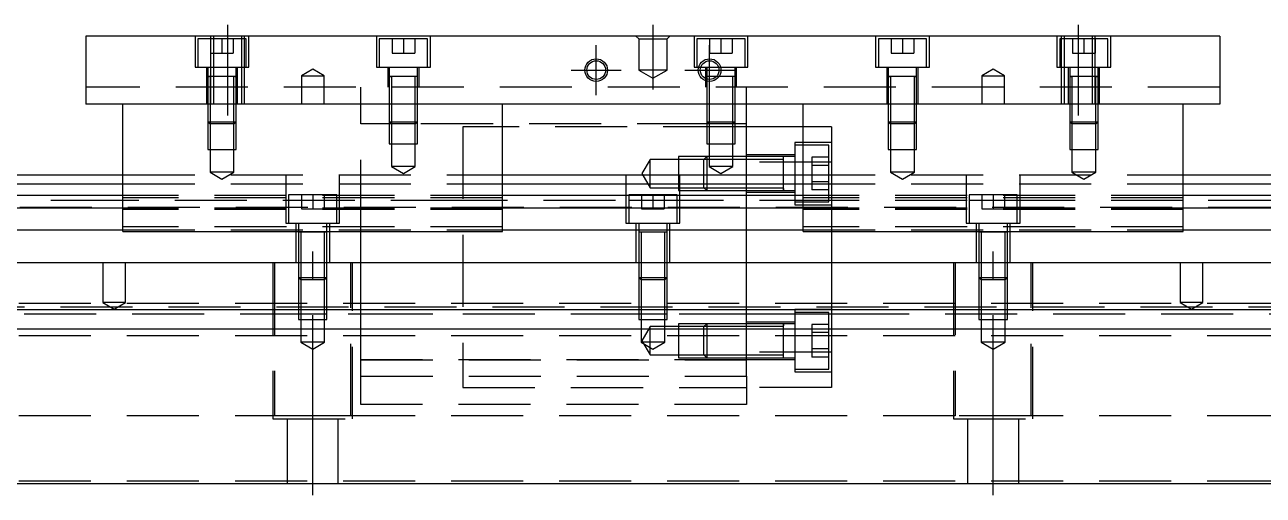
# Model space of a CAD drawing. Extents: x -20 to 870, y -286 to 102.
# Drawn here: x 209.2 to 427.6, y -240.3 to -157.3 of the extents above; entities that cross this region are included whole.
import ezdxf

# ---------------------------------------------------------------- set-up
doc = ezdxf.new("R2010")
doc.units = 0
doc.linetypes.add('CENTER', pattern=[50.8, 31.75, -6.35, 6.35, -6.35])
doc.linetypes.add('DASHED', pattern=[19.05, 12.7, -6.35])
doc.layers.get('0').update_dxf_attribs({"linetype": 'CONTINUOUS'})
doc.layers.add('CENTER', color=1, linetype='CENTER')

msp = doc.modelspace()

# ---------------------------------------------------------------- linework, layer by layer
at = {"color": 7, "linetype": 'CONTINUOUS'}
for p, q in [((420, -159.27), (220, -159.27)), ((220, -159.27), (220, -171.27)), ((420, -159.27), (420, -171.27)), ((420, -171.27), (220, -171.27)), ((226.5, -193.77), (226.5, -171.27)), ((293.5, -193.77), (293.5, -171.27)), ((336.5, -183.77), (336.5, -171.27)), ((346.5, -193.77), (346.5, -171.27)), ((413.5, -193.77), (413.5, -171.27)), ((346.5, -175.27), (336.5, -175.27)), ((0, -183.77), (226.5, -183.77)), ((0, -185.309608), (226.5, -185.309608)), ((293.5, -183.77), (346.5, -183.77)), ((293.5, -185.309608), (346.5, -185.309608)), ((413.5, -183.77), (640, -183.77)), ((413.5, -185.309608), (640, -185.309608)), ((226.5, -187.39154), (0, -187.39154)), ((346.5, -187.39154), (293.5, -187.39154)), ((640, -187.39154), (413.5, -187.39154)), ((226.5, -189.606666), (0, -189.606666)), ((346.5, -189.606666), (293.5, -189.606666)), ((640, -189.606666), (413.5, -189.606666)), ((0, -193.451934), (226.5, -193.451934)), ((226.5, -193.77), (293.5, -193.77)), ((293.5, -193.451934), (346.5, -193.451934)), ((346.5, -193.77), (413.5, -193.77)), ((413.5, -193.451934), (640, -193.451934)), ((640, -199.27), (0, -199.27)), ((640, -207.57), (0, -207.57)), ((640, -210.97), (0, -210.97)), ((640, -238.27), (0, -238.27))]:
    msp.add_line(p, q, dxfattribs=at)
at = {"color": 3, "linetype": 'DASHED'}
for p, q in [((239.25, -159.27), (239.25, -164.77)), ((242.000006, -159.27), (242.000006, -171.27)), ((242.5, -159.27), (242.5, -171.27)), ((247.5, -171.27), (247.5, -159.27)), ((247.999994, -171.27), (247.999994, -159.27)), ((248.75, -164.77), (248.75, -159.27)), ((271.25, -159.27), (271.25, -164.77)), ((280.75, -164.77), (280.75, -159.27)), ((317.5, -159.77), (317, -159.27)), ((322.5, -159.77), (323, -159.27)), ((327.25, -159.27), (327.25, -164.77)), ((336.75, -164.77), (336.75, -159.27)), ((359.25, -159.27), (359.25, -164.77)), ((368.75, -164.77), (368.75, -159.27)), ((391.25, -159.27), (391.25, -164.77)), ((392.000006, -159.27), (392.000006, -171.27)), ((392.5, -159.27), (392.5, -171.27)), ((397.5, -171.27), (397.5, -159.27)), ((397.999994, -159.77), (397.999994, -159.27)), ((400.75, -164.77), (400.75, -159.27)), ((248.25, -159.77), (239.75, -159.77)), ((239.75, -159.77), (239.75, -164.77)), ((242, -159.77), (242, -162.27)), ((244, -159.77), (244, -162.27)), ((246, -159.77), (246, -162.27)), ((248.25, -164.77), (248.25, -159.77)), ((272.999994, -159.77), (271.75, -159.77)), ((271.75, -159.77), (271.75, -164.77)), ((280.25, -159.77), (272.999994, -159.77)), ((274, -159.77), (274, -162.27)), ((276, -159.77), (276, -162.27)), ((278, -159.77), (278, -162.27)), ((280.25, -164.77), (280.25, -159.77)), ((317.5, -159.77), (317.5, -165.27)), ((317.5, -159.77), (322.5, -159.77)), ((322.5, -165.27), (322.5, -159.77)), ((336.25, -159.77), (327.75, -159.77)), ((327.75, -159.77), (327.75, -164.77)), ((330, -159.77), (330, -162.27)), ((332, -159.77), (332, -162.27)), ((334, -159.77), (334, -162.27)), ((336.25, -164.77), (336.25, -159.77)), ((368.25, -159.77), (359.75, -159.77)), ((359.75, -159.77), (359.75, -164.77)), ((362, -159.77), (362, -162.27)), ((364, -159.77), (364, -162.27)), ((366, -159.77), (366, -162.27)), ((368.25, -164.77), (368.25, -159.77)), ((400.25, -159.77), (391.75, -159.77)), ((391.75, -159.77), (391.75, -164.77)), ((394, -159.77), (394, -162.27)), ((396, -159.77), (396, -162.27)), ((397.999994, -164.77), (397.999994, -159.77)), ((398, -159.77), (398, -162.27)), ((400.25, -164.77), (400.25, -159.77)), ((242, -162.27), (244, -162.27)), ((244, -162.27), (246, -162.27)), ((274, -162.27), (276, -162.27)), ((276, -162.27), (278, -162.27)), ((330, -162.27), (332, -162.27)), ((332, -162.27), (334, -162.27)), ((362, -162.27), (364, -162.27)), ((364, -162.27), (366, -162.27)), ((394, -162.27), (396, -162.27)), ((396, -162.27), (398, -162.27)), ((239.25, -164.77), (248.75, -164.77)), ((241.25, -164.77), (241.25, -171.27)), ((241.5, -164.77), (241.5, -166.37)), ((246.5, -166.37), (246.5, -164.77)), ((246.75, -171.27), (246.75, -164.77)), ((260, -165.1153), (258, -166.27)), ((262, -166.27), (260, -165.1153)), ((271.25, -164.77), (280.75, -164.77)), ((273.25, -164.77), (273.25, -168.27)), ((273.5, -164.77), (273.5, -166.37)), ((278.5, -166.37), (278.5, -164.77)), ((278.75, -168.27), (278.75, -164.77)), ((322.5, -165.27), (317.5, -165.27)), ((317.5, -165.27), (320, -166.713376)), ((320, -166.713376), (322.5, -165.27)), ((327.25, -164.77), (336.75, -164.77)), ((329.25, -164.77), (329.25, -168.27)), ((329.5, -164.77), (329.5, -166.37)), ((334.5, -166.37), (334.5, -164.77)), ((334.75, -168.27), (334.75, -164.77)), ((359.25, -164.77), (368.75, -164.77)), ((361.25, -164.77), (361.25, -171.27)), ((361.5, -164.77), (361.5, -166.37)), ((366.5, -166.37), (366.5, -164.77)), ((366.75, -171.27), (366.75, -164.77)), ((380, -165.1153), (378, -166.27)), ((382, -166.27), (380, -165.1153)), ((391.25, -164.77), (400.75, -164.77)), ((393.25, -164.77), (393.25, -171.27)), ((393.5, -164.77), (393.5, -166.37)), ((397.999994, -171.27), (397.999994, -164.77)), ((398.5, -166.37), (398.5, -164.77)), ((398.75, -171.27), (398.75, -164.77)), ((241.5, -166.365), (241.5, -166.37)), ((241.5, -166.37), (241.757448, -166.37)), ((241.757468, -166.37), (241.5, -166.37)), ((241.5, -166.37), (241.5, -166.375)), ((241.5, -166.37), (241.5, -171.26998)), ((246.242552, -166.37), (241.757468, -166.37)), ((241.9, -166.37), (241.9, -171.26998)), ((246.1, -171.26998), (246.1, -166.37)), ((246.5, -166.37), (246.242552, -166.37)), ((246.242602, -166.37), (246.5, -166.37)), ((246.5, -166.37), (246.5, -166.365)), ((246.5, -166.375), (246.5, -166.37)), ((246.5, -171.26998), (246.5, -166.37)), ((258, -166.27), (260, -166.27)), ((258, -166.27), (258, -171.27)), ((260, -166.27), (262, -166.27)), ((262, -171.27), (262, -166.27)), ((273.5, -166.365), (273.5, -166.37)), ((273.5, -166.37), (273.757448, -166.37)), ((278.5, -166.37), (273.5, -166.37)), ((273.5, -166.37), (273.5, -166.375)), ((273.5, -166.37), (273.5, -168.26998)), ((273.9, -166.37), (273.9, -168.26998)), ((278.1, -168.26998), (278.1, -166.37)), ((278.5, -166.37), (278.5, -166.365)), ((278.5, -166.375), (278.5, -166.37)), ((278.5, -168.26998), (278.5, -166.37)), ((329.5, -166.365), (329.5, -166.37)), ((329.757468, -166.37), (329.5, -166.37)), ((329.5, -166.37), (329.5, -166.375)), ((329.5, -166.37), (329.5, -166.842418)), ((329.5, -166.842418), (329.5, -167.206492)), ((329.5, -167.206492), (329.5, -168.26998)), ((331.229562, -166.37), (329.757468, -166.37)), ((329.9, -166.37), (329.9, -166.916966)), ((329.9, -166.916966), (329.9, -167.267498)), ((329.9, -167.267498), (329.9, -168.26998)), ((331.669968, -166.37), (331.229562, -166.37)), ((331.67033, -166.37), (331.229838, -166.37)), ((334.242552, -166.37), (331.669968, -166.37)), ((334.1, -168.26998), (334.1, -166.37)), ((334.5, -166.37), (334.242552, -166.37)), ((334.5, -166.37), (334.5, -166.365)), ((334.5, -166.375), (334.5, -166.37)), ((334.5, -168.26998), (334.5, -166.37)), ((361.5, -166.365), (361.5, -166.37)), ((361.5, -166.37), (361.757448, -166.37)), ((361.757468, -166.37), (361.5, -166.37)), ((361.5, -166.37), (361.5, -166.375)), ((361.5, -166.37), (361.5, -171.26998)), ((366.242552, -166.37), (361.757468, -166.37)), ((361.9, -166.37), (361.9, -171.26998)), ((366.1, -171.26998), (366.1, -166.37)), ((366.5, -166.37), (366.242552, -166.37)), ((366.242602, -166.37), (366.5, -166.37)), ((366.5, -166.37), (366.5, -166.365)), ((366.5, -166.375), (366.5, -166.37)), ((366.5, -171.26998), (366.5, -166.37)), ((378, -166.27), (380, -166.27)), ((378, -166.27), (378, -171.27)), ((380, -166.27), (382, -166.27)), ((382, -171.27), (382, -166.27)), ((393.5, -166.365), (393.5, -166.37)), ((393.5, -166.37), (393.757448, -166.37)), ((393.757468, -166.37), (393.5, -166.37)), ((393.5, -166.37), (393.5, -166.375)), ((393.5, -166.37), (393.5, -171.26998)), ((398.242552, -166.37), (393.757468, -166.37)), ((393.9, -166.37), (393.9, -171.26998)), ((398.1, -171.26998), (398.1, -166.37)), ((398.5, -166.37), (398.242552, -166.37)), ((398.242602, -166.37), (398.5, -166.37)), ((398.5, -166.37), (398.5, -166.365)), ((398.5, -166.375), (398.5, -166.37)), ((398.5, -171.26998), (398.5, -166.37)), ((420, -168.27), (220, -168.27)), ((268.5, -171.27), (268.5, -168.27)), ((273.5, -168.27), (273.5, -174.37)), ((273.500006, -168.27), (273.500006, -174.37)), ((273.9, -168.27), (273.9, -174.77)), ((278.1, -174.77), (278.1, -168.27)), ((278.499994, -174.37), (278.499994, -168.27)), ((278.5, -174.37), (278.5, -168.27)), ((329.5, -168.27), (329.5, -174.37)), ((329.500006, -168.27), (329.500006, -174.37)), ((329.9, -168.27), (329.9, -174.77)), ((334.1, -171.27), (334.1, -168.27)), ((334.499994, -171.27), (334.499994, -168.27)), ((334.5, -171.27), (334.5, -168.27)), ((336.5, -171.27), (336.5, -168.27)), ((241.5, -171.27), (241.5, -174.37)), ((241.500006, -171.27), (241.500006, -174.370006)), ((241.9, -171.27), (241.9, -174.77)), ((246.1, -174.77), (246.1, -171.27)), ((246.499994, -174.370006), (246.499994, -171.27)), ((246.5, -174.37), (246.5, -171.27)), ((268.5, -193.77), (268.5, -171.27)), ((334.1, -174.77), (334.1, -171.27)), ((334.499994, -174.370006), (334.499994, -171.27)), ((334.5, -174.37), (334.5, -171.27)), ((361.5, -171.27), (361.5, -174.37)), ((361.500006, -171.27), (361.500006, -174.370006)), ((361.9, -171.27), (361.9, -174.77)), ((366.1, -174.77), (366.1, -171.27)), ((366.499994, -174.370006), (366.499994, -171.27)), ((366.5, -174.37), (366.5, -171.27)), ((393.5, -171.27), (393.5, -174.37)), ((393.500006, -171.27), (393.500006, -174.370006)), ((393.9, -171.27), (393.9, -174.77)), ((398.1, -174.77), (398.1, -171.27)), ((398.499994, -174.370006), (398.499994, -171.27)), ((398.5, -174.37), (398.5, -171.27)), ((241.5, -174.37), (246.5, -174.37)), ((241.5, -174.37), (241.9, -174.77)), ((241.500006, -174.37002), (241.500006, -179.27)), ((246.1, -174.77), (246.5, -174.37)), ((246.499994, -179.27), (246.499994, -174.37002)), ((273.5, -174.37), (278.5, -174.37)), ((273.5, -174.37), (273.9, -174.77)), ((273.500006, -174.37002), (273.500006, -178.27)), ((278.1, -174.77), (278.5, -174.37)), ((278.499994, -178.27), (278.499994, -174.37002)), ((329.5, -174.37), (334.5, -174.37)), ((329.5, -174.37), (329.9, -174.77)), ((329.500006, -174.37002), (329.500006, -178.27)), ((334.1, -174.77), (334.5, -174.37)), ((334.499994, -178.27), (334.499994, -174.37002)), ((361.5, -174.37), (366.5, -174.37)), ((361.5, -174.37), (361.9, -174.77)), ((361.500006, -174.37002), (361.500006, -179.27)), ((366.1, -174.77), (366.5, -174.37)), ((366.499994, -179.27), (366.499994, -174.37002)), ((393.5, -174.37), (398.5, -174.37)), ((393.5, -174.37), (393.9, -174.77)), ((393.500006, -174.37002), (393.500006, -179.27)), ((398.1, -174.77), (398.5, -174.37)), ((398.499994, -179.27), (398.499994, -174.37002)), ((246.1, -174.77), (241.9, -174.77)), ((241.9, -174.77002), (241.9, -179.27)), ((246.1, -179.27), (246.1, -174.77002)), ((273.9, -174.77), (268.5, -174.77)), ((278.1, -174.77), (273.9, -174.77)), ((273.9, -174.77002), (273.9, -178.27)), ((329.9, -174.77), (278.1, -174.77)), ((278.1, -178.27), (278.1, -174.77002)), ((286.5, -175.27), (286.5, -221.27)), ((334.499994, -175.27), (286.5, -175.27)), ((334.1, -174.77), (329.9, -174.77)), ((329.9, -174.77002), (329.9, -178.27)), ((336.5, -174.77), (334.1, -174.77)), ((334.1, -178.27), (334.1, -174.77002)), ((336.5, -175.27), (334.499994, -175.27)), ((351.5, -175.27), (346.5, -175.27)), ((351.5, -175.27), (351.5, -181.5368)), ((366.1, -174.77), (361.9, -174.77)), ((361.9, -174.77002), (361.9, -179.27)), ((366.1, -179.27), (366.1, -174.77002)), ((398.1, -174.77), (393.9, -174.77)), ((393.9, -174.77002), (393.9, -179.27)), ((398.1, -179.27), (398.1, -174.77002)), ((273.500006, -178.27), (278.499994, -178.27)), ((273.9, -178.27), (273.9, -182.27)), ((278.1, -182.27), (278.1, -178.27)), ((329.500006, -178.27), (334.499994, -178.27)), ((329.9, -178.27), (329.9, -182.27)), ((334.1, -182.27), (334.1, -178.27)), ((345, -178.02), (345, -189.02)), ((351.5, -178.02), (345, -178.02)), ((347.499994, -178.52), (345, -178.52)), ((351, -178.52), (347.499994, -178.52)), ((351, -188.52), (351, -178.52)), ((241.500006, -179.27), (246.499994, -179.27)), ((241.9, -179.27), (241.9, -183.27)), ((246.1, -183.27), (246.1, -179.27)), ((319.5, -181.02), (318.056624, -183.52)), ((319.5, -186.02), (319.5, -181.02)), ((324.5, -181.02), (319.5, -181.02)), ((324.5, -180.520006), (324.5, -186.519994)), ((329.49998, -180.520006), (324.5, -180.520006)), ((328.99998, -181.02), (324.5, -181.02)), ((329.5, -180.52), (329, -181.02)), ((329, -186.02), (329, -181.02)), ((336.5, -181.02), (329, -181.02)), ((329.5, -180.52), (329.5, -186.52)), ((336.5, -180.52), (329.5, -180.52)), ((336.5, -180.520006), (329.5, -180.520006)), ((345, -180.22), (336.5, -180.22)), ((343.005, -180.52), (336.50002, -180.52)), ((343, -181.02), (336.50002, -181.02)), ((345, -180.52), (342.995, -180.52)), ((343, -181.02), (343, -180.519994)), ((343, -183.52), (343, -180.519994)), ((343, -186.520006), (343, -180.519994)), ((343, -186.02), (343, -181.02)), ((348, -180.633248), (348, -182.076624)), ((351, -180.633248), (348, -180.633248)), ((361.500006, -179.27), (366.499994, -179.27)), ((361.9, -179.27), (361.9, -183.27)), ((366.1, -183.27), (366.1, -179.27)), ((393.500006, -179.27), (398.499994, -179.27)), ((393.9, -179.27), (393.9, -183.27)), ((398.1, -183.27), (398.1, -179.27)), ((246.1, -183.27), (241.9, -183.27)), ((241.9, -183.27), (244, -184.482436)), ((244, -184.482436), (246.1, -183.27)), ((278.1, -182.27), (273.9, -182.27)), ((273.9, -182.27), (276, -183.482436)), ((276, -183.482436), (278.1, -182.27)), ((334.1, -182.27), (329.9, -182.27)), ((329.9, -182.27), (332, -183.482436)), ((332, -183.482436), (334.1, -182.27)), ((351.5, -181.5368), (336.5, -181.5368)), ((343, -186.170204), (343, -183.271394)), ((351, -182.076624), (348, -182.076624)), ((348, -182.076624), (348, -184.963376)), ((351.5, -181.5368), (351.5, -192.27)), ((366.1, -183.27), (361.9, -183.27)), ((361.9, -183.27), (364, -184.482436)), ((364, -184.482436), (366.1, -183.27)), ((398.1, -183.27), (393.9, -183.27)), ((393.9, -183.27), (396, -184.482436)), ((396, -184.482436), (398.1, -183.27)), ((226.5, -183.77), (293.5, -183.77)), ((226.5, -185.309608), (293.5, -185.309608)), ((255.25, -183.77), (255.25, -192.27)), ((264.75, -192.27), (264.75, -183.77)), ((315.25, -183.77), (315.25, -192.27)), ((318.056624, -183.52), (319.5, -186.02)), ((324.75, -192.27), (324.75, -183.77)), ((336.5, -193.77), (336.5, -183.77)), ((346.5, -183.77), (413.5, -183.77)), ((346.5, -185.309608), (413.5, -185.309608)), ((351, -184.963376), (348, -184.963376)), ((348, -184.963376), (348, -186.406752)), ((375.25, -183.77), (375.25, -192.27)), ((384.75, -192.27), (384.75, -183.77)), ((293.5, -187.39154), (226.5, -187.39154)), ((293.5, -187.79668), (226.5, -187.79668)), ((264.25, -187.27), (255.75, -187.27)), ((255.75, -187.27), (255.75, -192.27)), ((258, -187.27), (258, -189.77)), ((260, -187.27), (260, -189.77)), ((262, -187.27), (262, -189.77)), ((264.25, -192.27), (264.25, -187.27)), ((324.25, -187.27), (315.75, -187.27)), ((315.75, -187.27), (315.75, -192.27)), ((318, -187.27), (318, -189.77)), ((319.5, -186.02), (324.5, -186.02)), ((320, -187.27), (320, -189.77)), ((322, -187.27), (322, -189.77)), ((324.25, -192.27), (324.25, -187.27)), ((324.5, -186.02), (328.99998, -186.02)), ((324.5, -186.519994), (329.49998, -186.519994)), ((329, -186.02), (329.5, -186.52)), ((329, -186.02), (336.5, -186.02)), ((329.5, -186.519994), (336.5, -186.519994)), ((329.5, -186.52), (336.5, -186.52)), ((336.5, -186.82), (345, -186.82)), ((336.50002, -186.02), (343, -186.02)), ((336.50002, -186.52), (343.005, -186.52)), ((342.995, -186.52), (345, -186.52)), ((343, -186.520006), (343, -186.02)), ((343, -186.52), (343, -186.170204)), ((343, -186.170204), (343, -186.52)), ((413.5, -187.39154), (346.5, -187.39154)), ((413.5, -187.79668), (346.5, -187.79668)), ((351, -186.406752), (348, -186.406752)), ((384.25, -187.27), (375.75, -187.27)), ((375.75, -187.27), (375.75, -192.27)), ((378, -187.27), (378, -189.77)), ((380, -187.27), (380, -189.77)), ((382, -187.27), (382, -189.77)), ((384.25, -192.27), (384.25, -187.27)), ((583, -189.52), (25, -189.52)), ((226.5, -188.27), (28, -188.27)), ((286.49998, -188.27), (226.5, -188.27)), ((293.5, -189.606666), (226.5, -189.606666)), ((293.5, -189.85), (226.5, -189.85)), ((264.25, -188.27), (255.75, -188.27)), ((258, -189.77), (260, -189.77)), ((260, -189.77), (262, -189.77)), ((351.5, -188.27), (286.5, -188.27)), ((324.25, -188.27), (315.75, -188.27)), ((318, -189.77), (320, -189.77)), ((320, -189.77), (322, -189.77)), ((345, -188.52), (351, -188.52)), ((345, -189.02), (351.5, -189.02)), ((413.5, -189.606666), (346.5, -189.606666)), ((413.5, -189.85), (346.5, -189.85)), ((413.5, -188.27), (351.50002, -188.27)), ((384.25, -188.27), (375.75, -188.27)), ((378, -189.77), (380, -189.77)), ((380, -189.77), (382, -189.77)), ((583, -188.27), (413.5, -188.27)), ((293.5, -192.947372), (226.5, -192.947372)), ((226.5, -193.451934), (293.5, -193.451934)), ((255.25, -192.27), (264.75, -192.27)), ((257, -192.27), (257, -199.27)), ((257.5, -192.27), (257.5, -193.87)), ((257.5, -193.865), (257.5, -193.87)), ((257.757468, -193.87), (257.5, -193.87)), ((257.5, -193.87), (257.5, -199.26998)), ((257.5, -193.87), (257.5, -193.875)), ((262.242552, -193.87), (257.757468, -193.87)), ((257.9, -193.87), (257.9, -199.26998)), ((262.1, -199.26998), (262.1, -193.87)), ((262.5, -193.87), (262.242552, -193.87)), ((262.5, -193.87), (262.5, -192.27)), ((262.5, -193.87), (262.5, -193.865)), ((262.5, -199.26998), (262.5, -193.87)), ((262.5, -193.875), (262.5, -193.87)), ((263, -199.27), (263, -192.27)), ((268.5, -199.27), (268.5, -193.77)), ((315.25, -192.27), (324.75, -192.27)), ((317, -192.27), (317, -199.27)), ((317.5, -192.27), (317.5, -193.87)), ((317.5, -193.865), (317.5, -193.87)), ((317.757468, -193.87), (317.5, -193.87)), ((317.5, -193.87), (317.5, -199.26998)), ((317.5, -193.87), (317.5, -193.875)), ((322.242552, -193.87), (317.757468, -193.87)), ((317.9, -193.87), (317.9, -199.26998)), ((322.1, -199.26998), (322.1, -193.87)), ((322.5, -193.87), (322.242552, -193.87)), ((322.5, -193.87), (322.5, -192.27)), ((322.5, -193.87), (322.5, -193.865)), ((322.5, -199.26998), (322.5, -193.87)), ((322.5, -193.875), (322.5, -193.87)), ((323, -199.27), (323, -192.27)), ((336.5, -199.27), (336.5, -193.77)), ((413.5, -192.947372), (346.5, -192.947372)), ((346.5, -193.451934), (413.5, -193.451934)), ((351.5, -192.27), (351.5, -193.77)), ((351.5, -193.77), (351.5, -193.87)), ((351.5, -193.87), (351.5, -199.27)), ((375.25, -192.27), (384.75, -192.27)), ((377, -192.27), (377, -199.27)), ((377.5, -192.27), (377.5, -193.87)), ((377.5, -193.865), (377.5, -193.87)), ((377.757468, -193.87), (377.5, -193.87)), ((377.5, -193.87), (377.5, -199.26998)), ((377.5, -193.87), (377.5, -193.875)), ((382.242552, -193.87), (377.757468, -193.87)), ((377.9, -193.87), (377.9, -199.26998)), ((382.1, -199.26998), (382.1, -193.87)), ((382.5, -193.87), (382.242552, -193.87)), ((382.5, -193.87), (382.5, -192.27)), ((382.5, -193.87), (382.5, -193.865)), ((382.5, -199.26998), (382.5, -193.87)), ((382.5, -193.875), (382.5, -193.87)), ((383, -199.27), (383, -192.27)), ((223, -199.27), (223, -206.27)), ((227, -206.27), (227, -199.27)), ((253, -199.27), (253, -226.77)), ((253.291796, -199.27), (253.291796, -226.27)), ((257.5, -199.27), (257.5, -201.87)), ((257.500006, -199.27), (257.500006, -201.870006)), ((257.9, -199.27), (257.9, -202.27)), ((262.1, -202.27), (262.1, -199.27)), ((262.499994, -201.870006), (262.499994, -199.27)), ((262.5, -201.87), (262.5, -199.27)), ((266.708204, -226.27), (266.708204, -199.27)), ((267, -226.77), (267, -199.27)), ((268.5, -207.57), (268.5, -199.27)), ((317.5, -199.27), (317.5, -201.87)), ((317.500006, -199.27), (317.500006, -201.870006)), ((317.9, -199.27), (317.9, -202.27)), ((322.1, -202.27), (322.1, -199.27)), ((322.499994, -201.870006), (322.499994, -199.27)), ((322.5, -201.87), (322.5, -199.27)), ((336.5, -207.57), (336.5, -199.27)), ((351.5, -199.27), (351.5, -202.27)), ((373, -199.27), (373, -226.77)), ((373.291796, -199.27), (373.291796, -226.27)), ((377.5, -199.27), (377.5, -201.87)), ((377.500006, -199.27), (377.500006, -201.870006)), ((377.9, -199.27), (377.9, -202.27)), ((382.1, -202.27), (382.1, -199.27)), ((382.499994, -201.870006), (382.499994, -199.27)), ((382.5, -201.87), (382.5, -199.27)), ((386.708204, -226.27), (386.708204, -199.27)), ((387, -226.77), (387, -199.27)), ((413, -199.27), (413, -206.27)), ((417, -206.27), (417, -199.27)), ((257.5, -201.87), (262.5, -201.87)), ((257.5, -201.87), (257.9, -202.27)), ((257.500006, -201.87002), (257.500006, -207.57)), ((262.1, -202.27), (257.9, -202.27)), ((257.9, -202.27002), (257.9, -209.27)), ((262.1, -202.27), (262.5, -201.87)), ((262.1, -209.27), (262.1, -202.27002)), ((262.499994, -207.57), (262.499994, -201.87002)), ((317.5, -201.87), (322.5, -201.87)), ((317.5, -201.87), (317.9, -202.27)), ((317.500006, -201.87002), (317.500006, -207.57)), ((322.1, -202.27), (317.9, -202.27)), ((317.9, -202.27002), (317.9, -209.27)), ((322.1, -202.27), (322.5, -201.87)), ((322.1, -209.27), (322.1, -202.27002)), ((322.499994, -207.57), (322.499994, -201.87002)), ((351.5, -202.27), (351.5, -207.57)), ((377.5, -201.87), (382.5, -201.87)), ((377.5, -201.87), (377.9, -202.27)), ((377.500006, -201.87002), (377.500006, -207.57)), ((382.1, -202.27), (377.9, -202.27)), ((377.9, -202.27002), (377.9, -209.27)), ((382.1, -202.27), (382.5, -201.87)), ((382.1, -209.27), (382.1, -202.27002)), ((382.499994, -207.57), (382.499994, -201.87002)), ((640, -206.42), (0, -206.42)), ((25, -207.02), (583, -207.02)), ((227, -206.27), (223, -206.27)), ((223, -206.27), (225, -207.4247)), ((225, -207.4247), (227, -206.27)), ((417, -206.27), (413, -206.27)), ((413, -206.27), (415, -207.4247)), ((415, -207.4247), (417, -206.27)), ((56.708204, -208.27), (268.5, -208.27)), ((257.500006, -207.57), (257.500006, -209.27)), ((257.500006, -208.27), (262.499994, -208.27)), ((257.500006, -209.27), (262.499994, -209.27)), ((257.9, -209.27), (257.9, -213.27)), ((262.1, -213.27), (262.1, -209.27)), ((262.499994, -209.27), (262.499994, -207.57)), ((268.5, -210.97), (268.5, -207.57)), ((268.5, -208.27), (286.49998, -208.27)), ((286.5, -208.269994), (336.5, -208.269994)), ((286.5, -208.27), (336.5, -208.27)), ((317.500006, -207.57), (317.500006, -209.27)), ((317.500006, -208.27), (322.499994, -208.27)), ((317.500006, -209.27), (322.499994, -209.27)), ((317.9, -209.27), (317.9, -213.27)), ((322.1, -213.27), (322.1, -209.27)), ((322.499994, -209.27), (322.499994, -207.57)), ((336.5, -210.97), (336.5, -207.57)), ((336.5, -208.269994), (345, -208.269994)), ((336.5, -208.27), (345, -208.27)), ((345, -207.52), (345, -218.52)), ((351.5, -207.52), (345, -207.52)), ((347.500006, -208.02), (345, -208.02)), ((345, -208.269994), (347.500006, -208.269994)), ((345, -208.27), (347.500006, -208.27)), ((351, -208.02), (347.500006, -208.02)), ((347.500006, -208.269994), (351, -208.269994)), ((347.500006, -208.27), (351, -208.27)), ((351, -209.27), (351, -208.02)), ((351, -208.269994), (351.5, -208.269994)), ((351, -208.27), (351.5, -208.27)), ((351, -210.97), (351, -209.27)), ((351.5, -207.57), (351.5, -209.27)), ((351.5, -209.27), (351.5, -210.97)), ((351.50002, -208.27), (352.499994, -208.27)), ((352.499994, -208.27), (583.005, -208.27)), ((377.500006, -207.57), (377.500006, -209.27)), ((377.500006, -208.27), (382.499994, -208.27)), ((377.500006, -209.27), (382.499994, -209.27)), ((377.9, -209.27), (377.9, -213.27)), ((382.1, -213.27), (382.1, -209.27)), ((382.499994, -209.27), (382.499994, -207.57)), ((268.5, -219.27), (268.5, -210.97)), ((319.5, -210.52), (318.056624, -213.02)), ((319.5, -215.52), (319.5, -210.52)), ((324.5, -210.52), (319.5, -210.52)), ((324.5, -210.020006), (324.5, -216.019994)), ((329.49998, -210.020006), (324.5, -210.020006)), ((328.99998, -210.52), (324.5, -210.52)), ((329.5, -210.02), (329, -210.52)), ((329, -215.52), (329, -210.52)), ((336.5, -210.52), (329, -210.52)), ((329.5, -210.02), (329.5, -216.02)), ((336.5, -210.02), (329.5, -210.02)), ((336.5, -210.020006), (329.5, -210.020006)), ((345, -209.72), (336.5, -209.72)), ((336.5, -219.27), (336.5, -210.97)), ((343.005, -210.02), (336.50002, -210.02)), ((343, -210.52), (336.50002, -210.52)), ((345, -210.02), (342.995, -210.02)), ((343, -210.02), (343, -210.36965)), ((343, -210.369602), (343, -210.02)), ((343, -210.02), (343, -210.36965)), ((343, -210.369602), (343, -210.02)), ((343, -210.96965), (343, -210.369602)), ((343, -210.97), (343, -210.52)), ((343, -212.85996), (343, -210.96965)), ((348, -210.133248), (348, -211.576624)), ((351, -210.133248), (348, -210.133248)), ((351, -211.576624), (348, -211.576624)), ((348, -211.576624), (348, -214.463376)), ((351, -218.02), (351, -210.97)), ((351.5, -210.97), (351.5, -215.0032)), ((640, -212.12), (0, -212.12)), ((262.1, -213.27), (257.9, -213.27)), ((257.9, -213.27), (260, -214.482436)), ((260, -214.482436), (262.1, -213.27)), ((322.1, -213.27), (317.9, -213.27)), ((317.9, -213.27), (320, -214.482436)), ((318.056624, -213.02), (319.5, -215.52)), ((320, -214.482436), (322.1, -213.27)), ((343, -215.670204), (343, -212.85996)), ((382.1, -213.27), (377.9, -213.27)), ((377.9, -213.27), (380, -214.482436)), ((380, -214.482436), (382.1, -213.27)), ((319.5, -215.52), (324.5, -215.52)), ((324.5, -215.52), (328.99998, -215.52)), ((324.5, -216.019994), (329.49998, -216.019994)), ((329, -215.52), (336.5, -215.52)), ((329, -215.52), (329.5, -216.02)), ((329.5, -216.019994), (336.5, -216.019994)), ((329.5, -216.02), (336.5, -216.02)), ((351.5, -215.0032), (336.5, -215.0032)), ((336.50002, -215.52), (343, -215.52)), ((336.50002, -216.02), (343, -216.02)), ((342.995, -216.02), (343, -216.02)), ((343, -216.020006), (343, -215.52)), ((343, -216.02), (343, -215.670204)), ((343, -216.02), (345, -216.02)), ((343, -216.02), (343.005, -216.02)), ((351, -214.463376), (348, -214.463376)), ((348, -214.463376), (348, -215.906752)), ((351, -215.906752), (348, -215.906752)), ((351.5, -215.0032), (351.5, -221.27)), ((268.5, -216.360052), (336.5, -216.360052)), ((336.5, -216.360052), (268.5, -216.360052)), ((336.5, -216.32), (345, -216.32)), ((345, -218.02), (351, -218.02)), ((268.5, -219.27), (336.5, -219.27)), ((268.5, -224.27), (268.5, -219.27)), ((336.5, -219.27), (336.5, -224.27)), ((345, -218.52), (351.5, -218.52)), ((286.5, -221.27), (336.5, -221.27)), ((351.5, -221.27), (336.5, -221.27)), ((336.5, -224.27), (268.5, -224.27)), ((640, -226.27), (0, -226.27)), ((253, -226.77), (267, -226.77)), ((266.708204, -226.27), (253.291796, -226.27)), ((255.5, -226.77), (255.5, -238.27)), ((264.5, -238.27), (264.5, -226.77)), ((373, -226.77), (387, -226.77)), ((386.708204, -226.27), (373.291796, -226.27)), ((375.5, -226.77), (375.5, -238.27)), ((384.5, -238.27), (384.5, -226.77)), ((640, -237.77), (6.499992, -237.77))]:
    msp.add_line(p, q, dxfattribs=at)
at = {"color": 3, "linetype": 'CONTINUOUS'}
for centre in [(310, -165.27), (330, -165.27)]:
    msp.add_circle(centre, 2, dxfattribs=at)
at = {"color": 7, "linetype": 'CONTINUOUS'}
for centre in [(310, -165.27), (330, -165.27)]:
    msp.add_circle(centre, 1.65, dxfattribs=at)
at = {"layer": 'CENTER', "color": 1, "linetype": 'CENTER'}
for p, q in [((245, -157.27), (245, -173.27)), ((320, -157.27), (320, -168.713376)), ((395, -157.27), (395, -173.27)), ((310, -169.67), (310, -160.87)), ((330, -169.67), (330, -160.87)), ((305.6, -165.27), (314.4, -165.27)), ((325.6, -165.27), (334.4, -165.27)), ((260, -240.27), (260, -197.27)), ((380, -240.27), (380, -197.27))]:
    msp.add_line(p, q, dxfattribs=at)

doc.saveas('drawing.dxf')
